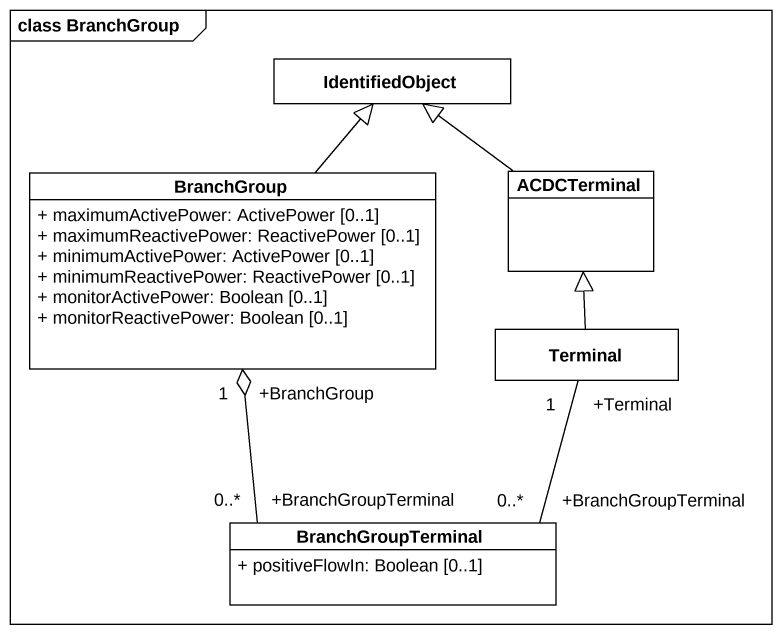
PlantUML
@startuml
mainframe class BranchGroup
hide circle
hide empty members
skinparam classAttributeIconSize 0
class IdentifiedObject
class BranchGroup {
  + maximumActivePower: ActivePower [0..1]
  + maximumReactivePower: ReactivePower [0..1]
  + minimumActivePower: ActivePower [0..1]
  + minimumReactivePower: ReactivePower [0..1]
  + monitorActivePower: Boolean [0..1]
  + monitorReactivePower: Boolean [0..1]
}
class ACDCTerminal
class Terminal
class BranchGroupTerminal {
  + positiveFlowIn: Boolean [0..1]
}
BranchGroup -up-|> IdentifiedObject
ACDCTerminal -up-|> IdentifiedObject
Terminal -up-|> ACDCTerminal
BranchGroupTerminal "+BranchGroupTerminal\n0..*" -up-o "+BranchGroup\n1" BranchGroup
BranchGroupTerminal "+BranchGroupTerminal\n0..*" -up- "+Terminal\n1" Terminal
@enduml
